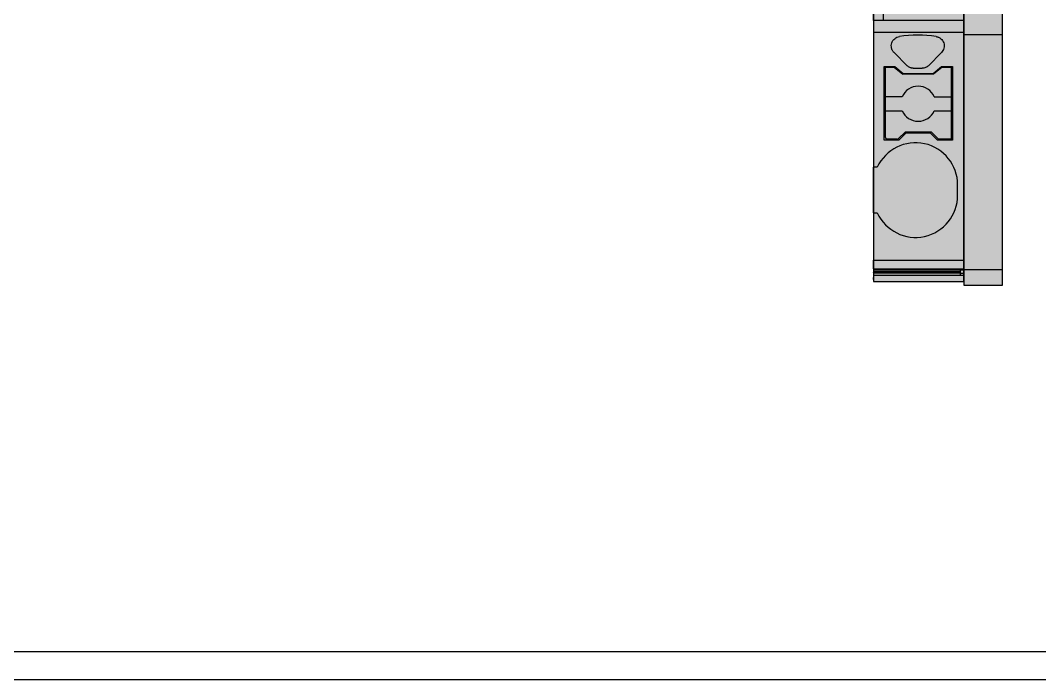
# Model space of a CAD drawing. Header units: millimetres. Extents: x -205 to 4435, y 0 to 4374.
# Drawn here: x 1513.3 to 1571.4, y 3629.3 to 3666.9 of the extents above; entities that cross this region are included whole.
import ezdxf

# ---------------------------------------------------------------- set-up
doc = ezdxf.new("R2010")
doc.units = ezdxf.units.MM
doc.layers.add('CP_DEVICES', color=7, linetype='Continuous')

# ---------------------------------------------------------------- blocks, each defined once
blk = doc.blocks.new('A$Ca0305565')
at = {"color": 7, "linetype": 'Continuous', "lineweight": 25}
for p, q in [((20, 1.6), (430, 1.6)), ((20, 0), (430, 0))]:
    blk.add_line(p, q, dxfattribs=at)
blk = doc.blocks.new('*U392')
blk.add_blockref('A$Ca0305565', (-12.005, 536.234))
blk = doc.blocks.new('VPR-2.5-3L-GY')
at = {"true_color": 0xc7c8ca}
h = blk.add_hatch(color=9, dxfattribs=at)
h.dxf.hatch_style = 1
h.paths.add_polyline_path([(5.15, 51.291), (0, 51.291), (0, -51.291), (5.15, -51.291)])
at = {"true_color": 0xcd6928}
h = blk.add_hatch(color=32, dxfattribs=at)
h.dxf.hatch_style = 1
h.paths.add_polyline_path([(4.502, -39.014), (3.881, -39.014), (3.402, -39.414), (1.702, -39.414), (1.214, -39.014), (0.602, -39.014), (0.602, -43.214), (1.443, -43.214), (1.843, -42.814), (3.26, -42.814), (3.66, -43.214), (4.502, -43.214)])
at = {"color": 7, "linetype": 'Continuous', "lineweight": 25}
for p, q in [((0, -36.385), (0, -33.185)), ((0.55, -33.185), (0.55, -36.385)), ((5.15, -36.385), (0, -36.385)), ((0, -36.385), (0, -37.085)), ((5.15, -36.385), (5.15, -37.085)), ((5.15, -37.085), (0, -37.085)), ((0, -37.085), (0, -44.767)), ((5.15, -37.085), (5.15, -50.066)), ((1.176, -38.226), (1.92, -38.97)), ((3.13, -38.97), (3.874, -38.226)), ((0.677, -40.744), (0.677, -39.064)), ((0.677, -39.064), (1.177, -39.064)), ((1.177, -39.064), (1.677, -39.464)), ((3.427, -39.464), (1.677, -39.464)), ((2.273, -39.117), (2.777, -39.117)), ((3.927, -39.064), (3.427, -39.464)), ((3.927, -39.064), (4.427, -39.064)), ((4.427, -39.064), (4.427, -40.744)), ((1.635, -40.744), (0.677, -40.744)), ((0.677, -41.544), (0.677, -40.744)), ((3.468, -40.744), (4.427, -40.744)), ((4.427, -40.744), (4.427, -41.544)), ((0.677, -43.064), (0.677, -41.544)), ((0.677, -41.544), (1.635, -41.544)), ((3.468, -41.544), (4.427, -41.544)), ((4.427, -41.544), (4.427, -43.164)), ((1.802, -42.764), (1.431, -43.135)), ((3.302, -42.764), (1.802, -42.764)), ((3.702, -43.164), (3.302, -42.764)), ((1.36, -43.164), (0.777, -43.164)), ((4.427, -43.164), (3.702, -43.164)), ((0.218, -44.767), (0, -44.767)), ((0, -47.367), (0, -44.767)), ((4.8, -46.367), (4.8, -45.767)), ((0, -47.367), (0.218, -47.367)), ((0, -47.367), (0, -50.066)), ((0, -50.066), (5.15, -50.066)), ((0, -50.563), (5.15, -50.563)), ((0, -50.613), (5.15, -50.613)), ((0, -50.71), (4.95, -50.71)), ((4.95, -50.798), (0, -50.798)), ((0, -50.798), (0, -50.804)), ((4.95, -50.804), (0, -50.804)), ((4.95, -50.938), (0, -50.943)), ((0, -50.943), (0, -51.048)), ((4.95, -50.613), (4.95, -50.836)), ((5.15, -50.836), (4.95, -50.836)), ((5.15, -50.938), (4.95, -50.938)), ((5.15, -50.671), (5.15, -50.836)), ((5.15, -50.836), (5.15, -50.938)), ((5.15, -50.938), (5.15, -51.003)), ((5.15, -51.048), (5.15, -51.003)), ((0, -51.291), (5.15, -51.291))]:
    blk.add_line(p, q, dxfattribs=at)
blk.add_lwpolyline([(5.15, -51.291), (5.15, 51.291), (0, 51.291), (0, -51.291), (5.15, -51.291)])
blk.add_lwpolyline([(0.602, -43.214), (0.602, -39.014), (1.214, -39.014), (1.702, -39.414), (3.402, -39.414), (3.881, -39.014), (4.502, -39.014), (4.502, -43.214), (3.66, -43.214), (3.26, -42.814), (1.843, -42.814), (1.443, -43.214)], close=True, dxfattribs=at)
for centre, radius, start, end in [((2.525, -44.341), 7.108, 81.52418, 98.47582), ((2.552, -41.144), 1, 23.57818, 156.42182), ((2.552, -41.144), 1, 203.57818, 336.42182), ((2.4, -45.767), 2.4, 0, 155.37568), ((0.777, -43.064), 0.1, 180, 270), ((1.36, -43.064), 0.1, 270, 315), ((2.4, -46.367), 2.4, 204.62432, 0)]:
    blk.add_arc(centre, radius, start, end, dxfattribs=at)
for points, knots in [([(1.176, -38.226), (1.158, -38.207), (1.125, -38.171), (1.084, -38.108), (1.053, -38.041), (1.023, -37.946), (1.01, -37.821), (1.038, -37.674), (1.104, -37.538), (1.205, -37.427), (1.332, -37.344), (1.429, -37.322), (1.477, -37.311)], [0, 0, 0, 0, 0.063139, 0.125111, 0.187139, 0.250441, 0.375146, 0.500291, 0.624996, 0.750141, 0.874961, 1, 1, 1, 1]), ([(3.573, -37.311), (3.597, -37.316), (3.646, -37.325), (3.716, -37.351), (3.781, -37.386), (3.861, -37.445), (3.946, -37.538), (4.011, -37.673), (4.04, -37.821), (4.024, -37.97), (3.972, -38.112), (3.907, -38.188), (3.874, -38.226)], [0, 0, 0, 0, 0.0631394, 0.1251115, 0.1871388, 0.2504407, 0.3751456, 0.5002908, 0.6249958, 0.750141, 0.8749612, 1, 1, 1, 1]), ([(2.273, -39.117), (2.252, -39.116), (2.208, -39.114), (2.144, -39.101), (2.071, -39.076), (1.993, -39.036), (1.944, -38.992), (1.92, -38.97)], [0, 0, 0, 0, 0.1665561, 0.332331, 0.5001928, 0.7493673, 1, 1, 1, 1]), ([(3.13, -38.97), (3.114, -38.985), (3.082, -39.015), (3.027, -39.051), (2.959, -39.084), (2.875, -39.111), (2.81, -39.115), (2.777, -39.117)], [0, 0, 0, 0, 0.166556, 0.332331, 0.500193, 0.749367, 1, 1, 1, 1]), ([(0, -50.563), (0, -50.56), (0, -50.555), (0, -50.538), (0, -50.511), (0, -50.467), (0, -50.403), (0, -50.326), (0, -50.242), (0, -50.154), (0, -50.095), (0, -50.066)], [0, 0, 0, 0, 0.080013, 0.160125, 0.241444, 0.369265, 0.500061, 0.627884, 0.758681, 0.878619, 1, 1, 1, 1]), ([(5.15, -50.563), (5.15, -50.55), (5.15, -50.491), (5.15, -50.309), (5.15, -50.188), (5.15, -50.066)], [0, 0, 0, 0, 0.5, 0.5, 1, 1, 1, 1]), ([(0, -50.798), (0, -50.796), (0, -50.79), (0, -50.776), (0, -50.768)], [0, 0, 0, 0, 0.497071, 1, 1, 1, 1]), ([(0, -50.804), (0, -50.809), (0, -50.828), (0, -50.882), (0, -50.915), (0, -50.943)], [0, 0, 0, 0, 0.5, 0.5, 1, 1, 1, 1]), ([(0, -51.167), (0, -51.166), (0, -51.165), (0, -51.153), (0, -51.132), (0, -51.099), (0, -51.065), (0, -51.048)], [0, 0, 0, 0, 0.16718, 0.33189, 0.500413, 0.749453, 1, 1, 1, 1])]:
    blk.add_open_spline(points, degree=3, knots=knots, dxfattribs=at)
for points in [[(4.95, -50.836), (4.95, -50.871), (4.95, -50.906), (4.95, -50.938)], [(5.15, -51.167), (5.15, -51.167), (5.15, -51.118), (5.15, -51.048)]]:
    blk.add_open_spline(points, degree=3, dxfattribs=at)
blk = doc.blocks.new('D-VPR-2.5-3L')
at = {"true_color": 0xaba7a1}
blk.add_hatch(color=253, dxfattribs=at).paths.add_polyline_path([(0, -51.5), (2.2, -51.5), (2.2, 51.5), (0, 51.5)])
at = {"true_color": 0xb5b1aa}
blk.add_hatch(color=253, dxfattribs=at).paths.add_polyline_path([(0, -50.6), (2.2, -50.6), (2.2, -37.2), (0, -37.2)])
at = {"color": 8, "true_color": 0x777470}
for p, q in [((0, -37.2), (2.2, -37.2)), ((0, -50.6), (2.2, -50.6))]:
    blk.add_line(p, q, dxfattribs=at)
blk.add_lwpolyline([(0, -51.5), (2.2, -51.5), (2.2, 51.5), (0, 51.5)], close=True)

msp = doc.modelspace()

# ---------------------------------------------------------------- block references
msp.add_blockref('*U392', (1457.036, 3093.022))
at = {"layer": 'CP_DEVICES'}
for name, p in [('VPR-2.5-3L-GY', (1561.931, 3703.256)), ('D-VPR-2.5-3L', (1567.081, 3703.256))]:
    msp.add_blockref(name, p, dxfattribs=at)

doc.saveas('drawing.dxf')
